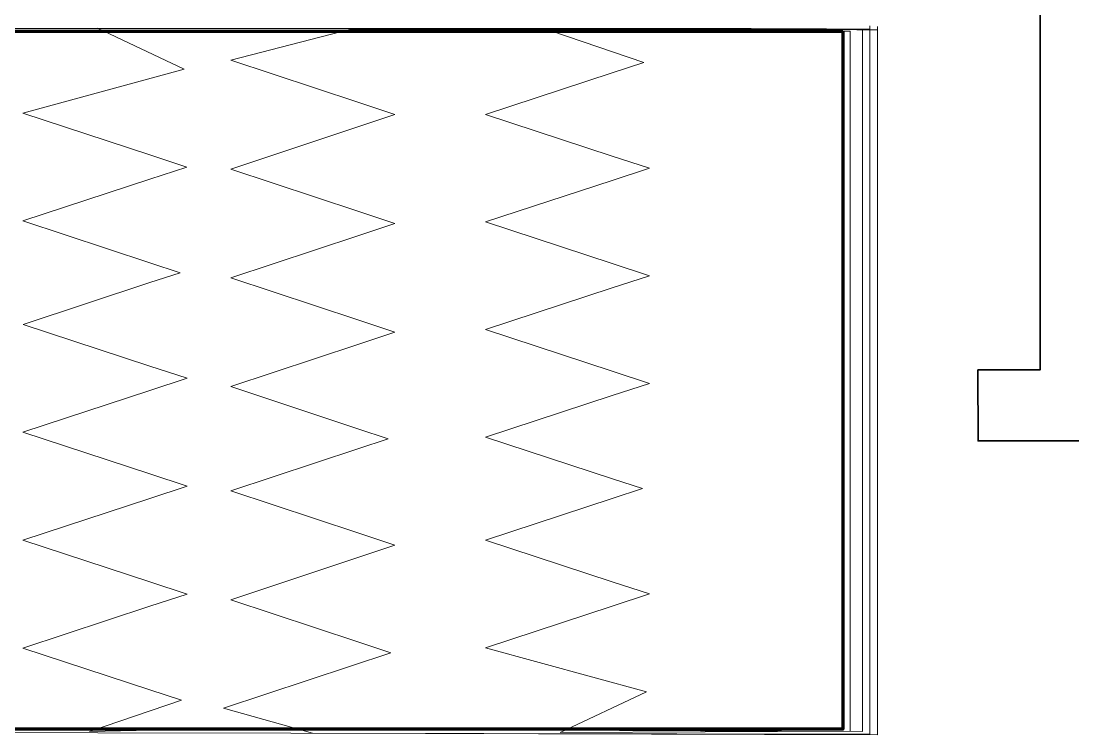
# Model space of a CAD drawing. Header units: centimetres. Extents: x -23.9 to 25.8, y -49.2 to 14.5.
# Drawn here: x -20.14 to -12.61, y -49.17 to -44.06 of the extents above; entities that cross this region are included whole.
import ezdxf

# ---------------------------------------------------------------- set-up
doc = ezdxf.new("R2010")
doc.units = ezdxf.units.CM
doc.header["$MEASUREMENT"] = 0
doc.layers.add('layer 1', color=7, linetype='Continuous')

msp = doc.modelspace()

# ---------------------------------------------------------------- linework, layer by layer
at = {"layer": 'layer 1', "color": 1, "lineweight": 35}
msp.add_open_spline([(-2.11217, -47.0679), (-2.11217, -47.0679), (-2.11217, -46.55993), (-2.11217, -46.55993), (-2.11217, -46.55993), (-2.11217, -46.55993), (-2.5694, -46.55993), (-2.5694, -46.55993), (-2.5694, -46.55993), (-2.5694, -46.55993), (-2.5694, -43.26852), (-2.5694, -43.26852), (-2.5694, -43.26852), (-2.5694, -43.26852), (-2.11217, -43.26852), (-2.11217, -43.26852), (-2.11217, -43.26852), (-2.11217, -43.26852), (-2.11217, -42.76055), (-2.11217, -42.76055), (-2.11217, -42.76055), (-2.11217, -42.76055), (-2.5694, -42.76055), (-2.5694, -42.76055), (-2.5694, -42.76055), (-2.5694, -42.76055), (-2.5694, -40.99282), (-2.5694, -40.99282), (-2.5694, -40.99282), (-2.5694, -40.99282), (-3.052, -40.99282), (-3.052, -40.99282), (-3.052, -40.99282), (-3.052, -40.99282), (-3.052, -42.76055), (-3.052, -42.76055), (-3.052, -42.76055), (-3.052, -42.76055), (-3.5285, -42.76055), (-3.5285, -42.76055), (-3.5285, -42.76055), (-3.5285, -42.76055), (-3.53143, -40.97931), (-3.53143, -40.97931), (-3.53143, -40.97931), (-3.53143, -40.97931), (-11.89183, -40.99282), (-11.89183, -40.99282), (-11.89183, -40.99282), (-11.89183, -40.99282), (-11.88893, -42.75766), (-11.88893, -42.75766), (-11.88893, -42.75766), (-11.89197, -42.75752), (-11.89458, -42.75723), (-11.89775, -42.75699), (-11.89775, -42.75699), (-11.89775, -42.75699), (-12.36532, -42.75752), (-12.36532, -42.75752), (-12.36532, -42.75752), (-12.36532, -42.75752), (-12.36532, -40.99282), (-12.36532, -40.99282), (-12.36532, -40.99282), (-12.36532, -40.99282), (-12.84803, -40.99282), (-12.84803, -40.99282), (-12.84803, -40.99282), (-12.84803, -40.99282), (-12.84803, -42.75808), (-12.84803, -42.75808), (-12.84803, -42.75808), (-12.84803, -42.75808), (-13.30527, -42.75861), (-13.30527, -42.75861), (-13.30527, -42.75861), (-13.30527, -42.75861), (-13.30361, -43.26672), (-13.30361, -43.26672), (-13.30361, -43.26672), (-13.30361, -43.26672), (-12.84803, -43.26615), (-12.84803, -43.26615), (-12.84803, -43.26615), (-12.84803, -43.26615), (-12.84803, -46.55746), (-12.84803, -46.55746), (-12.84803, -46.55746), (-12.84803, -46.55746), (-13.29288, -46.55803), (-13.29288, -46.55803), (-13.29288, -46.55803), (-13.29288, -46.55803), (-13.29122, -47.06596), (-13.29122, -47.06596), (-13.29122, -47.06596), (-13.29122, -47.06596), (-12.84803, -47.06553), (-12.84803, -47.06553), (-12.84803, -47.06553), (-12.84803, -47.06553), (-12.36547, -47.065), (-12.36547, -47.065), (-12.36547, -47.065), (-12.36547, -47.065), (-11.88368, -47.0643), (-11.88368, -47.0643), (-11.88368, -47.0643), (-11.88315, -47.06416), (-11.88258, -47.06402), (-11.88202, -47.06391), (-11.88202, -47.06391), (-11.88202, -47.06391), (-11.88025, -47.22665), (-11.88025, -47.22665), (-11.88025, -47.22665), (-11.88025, -47.22665), (-3.51982, -47.21299), (-3.51982, -47.21299), (-3.51982, -47.21299), (-3.51982, -47.21299), (-3.52162, -47.0679), (-3.52162, -47.0679), (-3.52162, -47.0679), (-3.52162, -47.0679), (-2.11217, -47.0679), (-2.11217, -47.0679)], degree=3, knots=[0, 0, 0, 0, 0.030303, 0.030303, 0.030303, 0.030303, 0.0606061, 0.0606061, 0.0606061, 0.0606061, 0.0909091, 0.0909091, 0.0909091, 0.0909091, 0.1212121, 0.1212121, 0.1212121, 0.1212121, 0.1515152, 0.1515152, 0.1515152, 0.1515152, 0.1818182, 0.1818182, 0.1818182, 0.1818182, 0.2121212, 0.2121212, 0.2121212, 0.2121212, 0.2424242, 0.2424242, 0.2424242, 0.2424242, 0.2727273, 0.2727273, 0.2727273, 0.2727273, 0.3030303, 0.3030303, 0.3030303, 0.3030303, 0.3333333, 0.3333333, 0.3333333, 0.3333333, 0.3636364, 0.3636364, 0.3636364, 0.3636364, 0.3939394, 0.3939394, 0.3939394, 0.3939394, 0.4242424, 0.4242424, 0.4242424, 0.4242424, 0.4545455, 0.4545455, 0.4545455, 0.4545455, 0.4848485, 0.4848485, 0.4848485, 0.4848485, 0.5151515, 0.5151515, 0.5151515, 0.5151515, 0.5454545, 0.5454545, 0.5454545, 0.5454545, 0.5757576, 0.5757576, 0.5757576, 0.5757576, 0.6060606, 0.6060606, 0.6060606, 0.6060606, 0.6363636, 0.6363636, 0.6363636, 0.6363636, 0.6666667, 0.6666667, 0.6666667, 0.6666667, 0.6969697, 0.6969697, 0.6969697, 0.6969697, 0.7272727, 0.7272727, 0.7272727, 0.7272727, 0.7575758, 0.7575758, 0.7575758, 0.7575758, 0.7878788, 0.7878788, 0.7878788, 0.7878788, 0.8181818, 0.8181818, 0.8181818, 0.8181818, 0.8484848, 0.8484848, 0.8484848, 0.8484848, 0.8787879, 0.8787879, 0.8787879, 0.8787879, 0.9090909, 0.9090909, 0.9090909, 0.9090909, 0.9393939, 0.9393939, 0.9393939, 0.9393939, 1, 1, 1, 1], dxfattribs=at)
at = {"layer": 'layer 1', "color": 1, "lineweight": 90}
msp.add_open_spline([(-14.25777, -44.13361), (-14.25777, -44.13361), (-21.84774, -44.13361), (-21.84774, -44.13361), (-21.84774, -44.13361), (-21.84774, -44.13361), (-21.84774, -44.13568), (-21.84774, -44.13568), (-21.84774, -44.13568), (-21.84774, -44.13568), (-22.88844, -44.13361), (-22.88844, -44.13361), (-22.88844, -44.13361), (-22.88844, -44.13361), (-22.26871, -44.42659), (-22.26871, -44.42659), (-22.26871, -44.42659), (-22.26871, -44.42659), (-23.10092, -44.74091), (-23.10092, -44.74091), (-23.10092, -44.74091), (-23.10092, -44.74091), (-23.10092, -44.74312), (-23.10092, -44.74312), (-23.10092, -44.74312), (-23.10092, -44.74312), (-22.51485, -45.0405), (-22.51485, -45.0405), (-22.51485, -45.0405), (-22.51485, -45.0405), (-22.24917, -45.12801), (-22.24917, -45.12801), (-22.24917, -45.12801), (-22.24917, -45.12801), (-22.51485, -45.21538), (-22.51485, -45.21538), (-22.51485, -45.21538), (-22.51485, -45.21538), (-23.10092, -45.51263), (-23.10092, -45.51263), (-23.10092, -45.51263), (-23.10092, -45.51263), (-23.10092, -45.51524), (-23.10092, -45.51524), (-23.10092, -45.51524), (-23.10092, -45.51524), (-22.51499, -45.81249), (-22.51499, -45.81249), (-22.51499, -45.81249), (-22.51499, -45.81249), (-22.29806, -45.88386), (-22.29806, -45.88386), (-22.29806, -45.88386), (-22.29806, -45.88386), (-22.51428, -45.95497), (-22.51428, -45.95497), (-22.51428, -45.95497), (-22.51428, -45.95497), (-23.10092, -46.25235), (-23.10092, -46.25235), (-23.10092, -46.25235), (-23.10092, -46.25235), (-23.10092, -46.2547), (-23.10092, -46.2547), (-23.10092, -46.2547), (-23.10092, -46.2547), (-22.51442, -46.55222), (-22.51442, -46.55222), (-22.51442, -46.55222), (-22.51442, -46.55222), (-22.24889, -46.63957), (-22.24889, -46.63957), (-22.24889, -46.63957), (-22.24889, -46.63957), (-22.51456, -46.72694), (-22.51456, -46.72694), (-22.51456, -46.72694), (-22.51456, -46.72694), (-23.10092, -47.02432), (-23.10092, -47.02432), (-23.10092, -47.02432), (-23.10092, -47.02432), (-23.10092, -47.02667), (-23.10092, -47.02667), (-23.10092, -47.02667), (-23.10092, -47.02667), (-22.51471, -47.32405), (-22.51471, -47.32405), (-22.51471, -47.32405), (-22.51471, -47.32405), (-22.24903, -47.41156), (-22.24903, -47.41156), (-22.24903, -47.41156), (-22.24903, -47.41156), (-22.51471, -47.49893), (-22.51471, -47.49893), (-22.51471, -47.49893), (-22.51471, -47.49893), (-23.10092, -47.79617), (-23.10092, -47.79617), (-23.10092, -47.79617), (-23.10092, -47.79617), (-23.10092, -47.79879), (-23.10092, -47.79879), (-23.10092, -47.79879), (-23.10092, -47.79879), (-22.51485, -48.09603), (-22.51485, -48.09603), (-22.51485, -48.09603), (-22.51485, -48.09603), (-22.24917, -48.18352), (-22.24917, -48.18352), (-22.24917, -48.18352), (-22.24917, -48.18352), (-22.51485, -48.27089), (-22.51485, -48.27089), (-22.51485, -48.27089), (-22.51485, -48.27089), (-23.10092, -48.56814), (-23.10092, -48.56814), (-23.10092, -48.56814), (-23.10092, -48.56814), (-23.10092, -48.57076), (-23.10092, -48.57076), (-23.10092, -48.57076), (-23.10092, -48.57076), (-22.51499, -48.86814), (-22.51499, -48.86814), (-22.51499, -48.86814), (-22.51499, -48.86814), (-22.28759, -48.94296), (-22.28759, -48.94296), (-22.28759, -48.94296), (-22.28759, -48.94296), (-22.83192, -49.12749), (-22.83192, -49.12749), (-22.83192, -49.12749), (-22.83192, -49.12749), (-14.25777, -49.12749), (-14.25777, -49.12749), (-14.25777, -49.12749), (-14.25777, -49.12749), (-14.25777, -44.13361), (-14.25777, -44.13361)], degree=3, knots=[0, 0, 0, 0, 0.027027, 0.027027, 0.027027, 0.027027, 0.0540541, 0.0540541, 0.0540541, 0.0540541, 0.0810811, 0.0810811, 0.0810811, 0.0810811, 0.1081081, 0.1081081, 0.1081081, 0.1081081, 0.1351351, 0.1351351, 0.1351351, 0.1351351, 0.1621622, 0.1621622, 0.1621622, 0.1621622, 0.1891892, 0.1891892, 0.1891892, 0.1891892, 0.2162162, 0.2162162, 0.2162162, 0.2162162, 0.2432432, 0.2432432, 0.2432432, 0.2432432, 0.2702703, 0.2702703, 0.2702703, 0.2702703, 0.2972973, 0.2972973, 0.2972973, 0.2972973, 0.3243243, 0.3243243, 0.3243243, 0.3243243, 0.3513514, 0.3513514, 0.3513514, 0.3513514, 0.3783784, 0.3783784, 0.3783784, 0.3783784, 0.4054054, 0.4054054, 0.4054054, 0.4054054, 0.4324324, 0.4324324, 0.4324324, 0.4324324, 0.4594595, 0.4594595, 0.4594595, 0.4594595, 0.4864865, 0.4864865, 0.4864865, 0.4864865, 0.5135135, 0.5135135, 0.5135135, 0.5135135, 0.5405405, 0.5405405, 0.5405405, 0.5405405, 0.5675676, 0.5675676, 0.5675676, 0.5675676, 0.5945946, 0.5945946, 0.5945946, 0.5945946, 0.6216216, 0.6216216, 0.6216216, 0.6216216, 0.6486486, 0.6486486, 0.6486486, 0.6486486, 0.6756757, 0.6756757, 0.6756757, 0.6756757, 0.7027027, 0.7027027, 0.7027027, 0.7027027, 0.7297297, 0.7297297, 0.7297297, 0.7297297, 0.7567568, 0.7567568, 0.7567568, 0.7567568, 0.7837838, 0.7837838, 0.7837838, 0.7837838, 0.8108108, 0.8108108, 0.8108108, 0.8108108, 0.8378378, 0.8378378, 0.8378378, 0.8378378, 0.8648649, 0.8648649, 0.8648649, 0.8648649, 0.8918919, 0.8918919, 0.8918919, 0.8918919, 0.9189189, 0.9189189, 0.9189189, 0.9189189, 0.9459459, 0.9459459, 0.9459459, 0.9459459, 1, 1, 1, 1], dxfattribs=at)
at = {"layer": 'layer 1', "color": 5, "lineweight": 18}
for points, knots in [([(-14.06568, -44.12025), (-14.70096, -44.10936), (-20.69473, -44.11528), (-20.69473, -44.11528), (-20.69473, -44.11528), (-20.69473, -44.11528), (-21.55325, -44.33688), (-21.55325, -44.33688), (-21.55325, -44.33688), (-21.55325, -44.33688), (-20.64565, -44.63797), (-20.64565, -44.63797), (-20.64565, -44.63797), (-20.64565, -44.63797), (-20.37998, -44.72618), (-20.37998, -44.72618), (-20.37998, -44.72618), (-20.37998, -44.72618), (-20.64555, -44.81424), (-20.64555, -44.81424), (-20.64555, -44.81424), (-20.64555, -44.81424), (-21.5531, -45.11547), (-21.5531, -45.11547), (-21.5531, -45.11547), (-21.5531, -45.11547), (-20.64555, -45.41642), (-20.64555, -45.41642), (-20.64555, -45.41642), (-20.64555, -45.41642), (-20.37969, -45.50463), (-20.37969, -45.50463), (-20.37969, -45.50463), (-20.37969, -45.50463), (-20.64541, -45.59283), (-20.64541, -45.59283), (-20.64541, -45.59283), (-20.64541, -45.59283), (-21.55296, -45.89392), (-21.55296, -45.89392), (-21.55296, -45.89392), (-21.55296, -45.89392), (-20.64541, -46.19503), (-20.64541, -46.19503), (-20.64541, -46.19503), (-20.64541, -46.19503), (-20.37955, -46.28309), (-20.37955, -46.28309), (-20.37955, -46.28309), (-20.37955, -46.28309), (-20.64527, -46.37128), (-20.64527, -46.37128), (-20.64527, -46.37128), (-20.64527, -46.37128), (-21.55282, -46.67237), (-21.55282, -46.67237), (-21.55282, -46.67237), (-21.55282, -46.67237), (-20.64512, -46.97348), (-20.64512, -46.97348), (-20.64512, -46.97348), (-20.64512, -46.97348), (-20.42891, -47.04513), (-20.42891, -47.04513), (-20.42891, -47.04513), (-20.42891, -47.04513), (-20.64579, -47.11707), (-20.64579, -47.11707), (-20.64579, -47.11707), (-20.64579, -47.11707), (-21.55325, -47.41831), (-21.55325, -47.41831), (-21.55325, -47.41831), (-21.55325, -47.41831), (-20.64565, -47.71927), (-20.64565, -47.71927), (-20.64565, -47.71927), (-20.64565, -47.71927), (-20.37998, -47.80746), (-20.37998, -47.80746), (-20.37998, -47.80746), (-20.37998, -47.80746), (-20.64555, -47.89552), (-20.64555, -47.89552), (-20.64555, -47.89552), (-20.64555, -47.89552), (-21.5531, -48.19677), (-21.5531, -48.19677), (-21.5531, -48.19677), (-21.5531, -48.19677), (-20.64555, -48.49772), (-20.64555, -48.49772), (-20.64555, -48.49772), (-20.64555, -48.49772), (-20.40823, -48.5764), (-20.40823, -48.5764), (-20.40823, -48.5764), (-20.40823, -48.5764), (-20.69857, -48.67274), (-20.69857, -48.67274), (-20.69857, -48.67274), (-20.69857, -48.67274), (-21.60616, -48.97397), (-21.60616, -48.97397), (-21.60616, -48.97397), (-21.60616, -48.97397), (-20.96869, -49.15119), (-20.96869, -49.15119), (-20.96869, -49.15119), (-20.96869, -49.15119), (-14.06554, -49.1647), (-14.06554, -49.1647), (-14.06554, -49.1647), (-14.06473, -47.59222), (-14.0654, -45.77802), (-14.06568, -44.09461), (-14.06568, -44.09461), (-14.06568, -44.09461), (-14.06568, -44.12025), (-14.06568, -44.12025)], [0, 0, 0, 0, 0.0322581, 0.0322581, 0.0322581, 0.0322581, 0.0645161, 0.0645161, 0.0645161, 0.0645161, 0.0967742, 0.0967742, 0.0967742, 0.0967742, 0.1290323, 0.1290323, 0.1290323, 0.1290323, 0.1612903, 0.1612903, 0.1612903, 0.1612903, 0.1935484, 0.1935484, 0.1935484, 0.1935484, 0.2258065, 0.2258065, 0.2258065, 0.2258065, 0.2580645, 0.2580645, 0.2580645, 0.2580645, 0.2903226, 0.2903226, 0.2903226, 0.2903226, 0.3225806, 0.3225806, 0.3225806, 0.3225806, 0.3548387, 0.3548387, 0.3548387, 0.3548387, 0.3870968, 0.3870968, 0.3870968, 0.3870968, 0.4193548, 0.4193548, 0.4193548, 0.4193548, 0.4516129, 0.4516129, 0.4516129, 0.4516129, 0.483871, 0.483871, 0.483871, 0.483871, 0.516129, 0.516129, 0.516129, 0.516129, 0.5483871, 0.5483871, 0.5483871, 0.5483871, 0.5806452, 0.5806452, 0.5806452, 0.5806452, 0.6129032, 0.6129032, 0.6129032, 0.6129032, 0.6451613, 0.6451613, 0.6451613, 0.6451613, 0.6774194, 0.6774194, 0.6774194, 0.6774194, 0.7096774, 0.7096774, 0.7096774, 0.7096774, 0.7419355, 0.7419355, 0.7419355, 0.7419355, 0.7741935, 0.7741935, 0.7741935, 0.7741935, 0.8064516, 0.8064516, 0.8064516, 0.8064516, 0.8387097, 0.8387097, 0.8387097, 0.8387097, 0.8709677, 0.8709677, 0.8709677, 0.8709677, 0.9032258, 0.9032258, 0.9032258, 0.9032258, 0.9354839, 0.9354839, 0.9354839, 0.9354839, 1, 1, 1, 1]), ([(-14.11803, -45.63458), (-14.11803, -45.63458), (-14.11803, -46.23182), (-14.11803, -46.23182), (-14.11803, -46.23182), (-14.11803, -46.23182), (-14.11817, -46.82893), (-14.11817, -46.82893), (-14.11817, -46.82893), (-14.11817, -46.82893), (-14.11831, -47.00379), (-14.11831, -47.00379), (-14.11831, -47.00379), (-14.11831, -47.00379), (-14.11831, -47.60089), (-14.11831, -47.60089), (-14.11831, -47.60089), (-14.11831, -47.60089), (-14.11845, -47.60089), (-14.11845, -47.60089), (-14.11845, -47.60089), (-14.11845, -47.60089), (-14.11845, -48.37288), (-14.11845, -48.37288), (-14.11845, -48.37288), (-14.11845, -48.37288), (-14.11859, -48.37288), (-14.11859, -48.37288), (-14.11859, -48.37288), (-14.11859, -48.37288), (-14.11859, -48.54774), (-14.11859, -48.54774), (-14.11859, -48.54774), (-14.11859, -48.54774), (-14.11874, -49.14485), (-14.11874, -49.14485), (-14.11874, -49.14485), (-14.11874, -49.14485), (-18.75526, -49.12652), (-18.75526, -49.12652), (-18.75526, -49.12652), (-18.75526, -49.12652), (-19.64673, -49.14485), (-19.64673, -49.14485), (-19.64673, -49.14485), (-19.64673, -49.14485), (-18.98693, -48.92106), (-18.98693, -48.92106), (-18.98693, -48.92106), (-18.98693, -48.92106), (-19.21429, -48.84623), (-19.21429, -48.84623), (-19.21429, -48.84623), (-19.21429, -48.84623), (-20.12188, -48.5476), (-20.12188, -48.5476), (-20.12188, -48.5476), (-20.12188, -48.5476), (-19.21429, -48.24913), (-19.21429, -48.24913), (-19.21429, -48.24913), (-19.21429, -48.24913), (-18.94848, -48.16176), (-18.94848, -48.16176), (-18.94848, -48.16176), (-18.94848, -48.16176), (-19.21415, -48.07425), (-19.21415, -48.07425), (-19.21415, -48.07425), (-19.21415, -48.07425), (-20.12174, -47.77564), (-20.12174, -47.77564), (-20.12174, -47.77564), (-20.12174, -47.77564), (-19.21401, -47.47714), (-19.21401, -47.47714), (-19.21401, -47.47714), (-19.21401, -47.47714), (-18.94833, -47.38964), (-18.94833, -47.38964), (-18.94833, -47.38964), (-18.94833, -47.38964), (-19.21401, -47.30228), (-19.21401, -47.30228), (-19.21401, -47.30228), (-19.21401, -47.30228), (-20.1216, -47.00365), (-20.1216, -47.00365), (-20.1216, -47.00365), (-20.1216, -47.00365), (-19.21387, -46.70518), (-19.21387, -46.70518), (-19.21387, -46.70518), (-19.21387, -46.70518), (-18.94819, -46.6178), (-18.94819, -46.6178), (-18.94819, -46.6178), (-18.94819, -46.6178), (-19.21376, -46.5303), (-19.21376, -46.5303), (-19.21376, -46.5303), (-19.21376, -46.5303), (-20.12132, -46.23168), (-20.12132, -46.23168), (-20.12132, -46.23168), (-20.12132, -46.23168), (-19.21362, -45.93319), (-19.21362, -45.93319), (-19.21362, -45.93319), (-19.21362, -45.93319), (-18.99755, -45.86209), (-18.99755, -45.86209), (-18.99755, -45.86209), (-18.99755, -45.86209), (-19.21429, -45.7907), (-19.21429, -45.7907), (-19.21429, -45.7907), (-19.21429, -45.7907), (-20.12188, -45.49209), (-20.12188, -45.49209), (-20.12188, -45.49209), (-20.12188, -45.49209), (-19.21429, -45.19346), (-19.21429, -45.19346), (-19.21429, -45.19346), (-19.21429, -45.19346), (-18.94862, -45.10609), (-18.94862, -45.10609), (-18.94862, -45.10609), (-18.94862, -45.10609), (-19.21415, -45.01874), (-19.21415, -45.01874), (-19.21415, -45.01874), (-19.21415, -45.01874), (-20.12174, -44.72011), (-20.12174, -44.72011), (-20.12174, -44.72011), (-20.12174, -44.72011), (-18.96805, -44.40481), (-18.96805, -44.40481), (-18.96805, -44.40481), (-18.96805, -44.40481), (-19.58774, -44.11184), (-19.58774, -44.11184), (-19.58774, -44.11184), (-19.58774, -44.11184), (-14.11874, -44.12232), (-14.11874, -44.12232), (-14.11874, -44.12232), (-14.11874, -44.12232), (-14.11845, -44.72024), (-14.11845, -44.72024), (-14.11845, -44.72024), (-14.11845, -44.72024), (-14.11845, -45.31735), (-14.11845, -45.31735), (-14.11845, -45.31735), (-14.11845, -45.31735), (-14.11859, -45.31735), (-14.11859, -45.31735), (-14.11859, -45.31735), (-14.11859, -45.31735), (-14.11859, -45.63485), (-14.11859, -45.63485), (-14.11859, -45.63485), (-14.11859, -45.63485), (-14.11803, -45.63458), (-14.11803, -45.63458)], [0, 0, 0, 0, 0.0232558, 0.0232558, 0.0232558, 0.0232558, 0.0465116, 0.0465116, 0.0465116, 0.0465116, 0.0697674, 0.0697674, 0.0697674, 0.0697674, 0.0930233, 0.0930233, 0.0930233, 0.0930233, 0.1162791, 0.1162791, 0.1162791, 0.1162791, 0.1395349, 0.1395349, 0.1395349, 0.1395349, 0.1627907, 0.1627907, 0.1627907, 0.1627907, 0.1860465, 0.1860465, 0.1860465, 0.1860465, 0.2093023, 0.2093023, 0.2093023, 0.2093023, 0.2325581, 0.2325581, 0.2325581, 0.2325581, 0.255814, 0.255814, 0.255814, 0.255814, 0.2790698, 0.2790698, 0.2790698, 0.2790698, 0.3023256, 0.3023256, 0.3023256, 0.3023256, 0.3255814, 0.3255814, 0.3255814, 0.3255814, 0.3488372, 0.3488372, 0.3488372, 0.3488372, 0.372093, 0.372093, 0.372093, 0.372093, 0.3953488, 0.3953488, 0.3953488, 0.3953488, 0.4186047, 0.4186047, 0.4186047, 0.4186047, 0.4418605, 0.4418605, 0.4418605, 0.4418605, 0.4651163, 0.4651163, 0.4651163, 0.4651163, 0.4883721, 0.4883721, 0.4883721, 0.4883721, 0.5116279, 0.5116279, 0.5116279, 0.5116279, 0.5348837, 0.5348837, 0.5348837, 0.5348837, 0.5581395, 0.5581395, 0.5581395, 0.5581395, 0.5813953, 0.5813953, 0.5813953, 0.5813953, 0.6046512, 0.6046512, 0.6046512, 0.6046512, 0.627907, 0.627907, 0.627907, 0.627907, 0.6511628, 0.6511628, 0.6511628, 0.6511628, 0.6744186, 0.6744186, 0.6744186, 0.6744186, 0.6976744, 0.6976744, 0.6976744, 0.6976744, 0.7209302, 0.7209302, 0.7209302, 0.7209302, 0.744186, 0.744186, 0.744186, 0.744186, 0.7674419, 0.7674419, 0.7674419, 0.7674419, 0.7906977, 0.7906977, 0.7906977, 0.7906977, 0.8139535, 0.8139535, 0.8139535, 0.8139535, 0.8372093, 0.8372093, 0.8372093, 0.8372093, 0.8604651, 0.8604651, 0.8604651, 0.8604651, 0.8837209, 0.8837209, 0.8837209, 0.8837209, 0.9069767, 0.9069767, 0.9069767, 0.9069767, 0.9302326, 0.9302326, 0.9302326, 0.9302326, 0.9534884, 0.9534884, 0.9534884, 0.9534884, 1, 1, 1, 1]), ([(-14.01029, -44.12535), (-14.64568, -44.11433), (-17.77658, -44.12025), (-17.77658, -44.12025), (-17.77658, -44.12025), (-17.77658, -44.12025), (-18.63524, -44.34198), (-18.63524, -44.34198), (-18.63524, -44.34198), (-18.63524, -44.34198), (-17.72755, -44.64293), (-17.72755, -44.64293), (-17.72755, -44.64293), (-17.72755, -44.64293), (-17.46183, -44.73113), (-17.46183, -44.73113), (-17.46183, -44.73113), (-17.46183, -44.73113), (-17.72755, -44.81934), (-17.72755, -44.81934), (-17.72755, -44.81934), (-17.72755, -44.81934), (-18.6351, -45.12043), (-18.6351, -45.12043), (-18.6351, -45.12043), (-18.6351, -45.12043), (-17.72741, -45.42152), (-17.72741, -45.42152), (-17.72741, -45.42152), (-17.72741, -45.42152), (-17.46173, -45.50958), (-17.46173, -45.50958), (-17.46173, -45.50958), (-17.46173, -45.50958), (-17.72726, -45.59779), (-17.72726, -45.59779), (-17.72726, -45.59779), (-17.72726, -45.59779), (-18.63482, -45.89888), (-18.63482, -45.89888), (-18.63482, -45.89888), (-18.63482, -45.89888), (-17.72726, -46.19998), (-17.72726, -46.19998), (-17.72726, -46.19998), (-17.72726, -46.19998), (-17.46145, -46.28803), (-17.46145, -46.28803), (-17.46145, -46.28803), (-17.46145, -46.28803), (-17.72712, -46.37624), (-17.72712, -46.37624), (-17.72712, -46.37624), (-17.72712, -46.37624), (-18.63471, -46.67734), (-18.63471, -46.67734), (-18.63471, -46.67734), (-18.63471, -46.67734), (-17.72698, -46.97843), (-17.72698, -46.97843), (-17.72698, -46.97843), (-17.72698, -46.97843), (-17.51076, -47.05009), (-17.51076, -47.05009), (-17.51076, -47.05009), (-17.51076, -47.05009), (-17.72769, -47.12203), (-17.72769, -47.12203), (-17.72769, -47.12203), (-17.72769, -47.12203), (-18.63524, -47.42326), (-18.63524, -47.42326), (-18.63524, -47.42326), (-18.63524, -47.42326), (-17.72755, -47.72423), (-17.72755, -47.72423), (-17.72755, -47.72423), (-17.72755, -47.72423), (-17.46183, -47.81243), (-17.46183, -47.81243), (-17.46183, -47.81243), (-17.46183, -47.81243), (-17.72755, -47.90062), (-17.72755, -47.90062), (-17.72755, -47.90062), (-17.72755, -47.90062), (-18.6351, -48.20173), (-18.6351, -48.20173), (-18.6351, -48.20173), (-18.6351, -48.20173), (-17.72741, -48.50269), (-17.72741, -48.50269), (-17.72741, -48.50269), (-17.72741, -48.50269), (-17.49023, -48.58136), (-17.49023, -48.58136), (-17.49023, -48.58136), (-17.49023, -48.58136), (-17.78046, -48.6777), (-17.78046, -48.6777), (-17.78046, -48.6777), (-17.78046, -48.6777), (-18.68802, -48.97893), (-18.68802, -48.97893), (-18.68802, -48.97893), (-18.68802, -48.97893), (-18.05069, -49.15616), (-18.05069, -49.15616), (-18.05069, -49.15616), (-18.05069, -49.15616), (-14.01015, -49.16966), (-14.01015, -49.16966), (-14.01015, -49.16966), (-14.00945, -47.59732), (-14.01015, -45.78299), (-14.01029, -44.09958), (-14.01029, -44.09958), (-14.01029, -44.09958), (-14.01029, -44.12535), (-14.01029, -44.12535)], [0, 0, 0, 0, 0.0322581, 0.0322581, 0.0322581, 0.0322581, 0.0645161, 0.0645161, 0.0645161, 0.0645161, 0.0967742, 0.0967742, 0.0967742, 0.0967742, 0.1290323, 0.1290323, 0.1290323, 0.1290323, 0.1612903, 0.1612903, 0.1612903, 0.1612903, 0.1935484, 0.1935484, 0.1935484, 0.1935484, 0.2258065, 0.2258065, 0.2258065, 0.2258065, 0.2580645, 0.2580645, 0.2580645, 0.2580645, 0.2903226, 0.2903226, 0.2903226, 0.2903226, 0.3225806, 0.3225806, 0.3225806, 0.3225806, 0.3548387, 0.3548387, 0.3548387, 0.3548387, 0.3870968, 0.3870968, 0.3870968, 0.3870968, 0.4193548, 0.4193548, 0.4193548, 0.4193548, 0.4516129, 0.4516129, 0.4516129, 0.4516129, 0.483871, 0.483871, 0.483871, 0.483871, 0.516129, 0.516129, 0.516129, 0.516129, 0.5483871, 0.5483871, 0.5483871, 0.5483871, 0.5806452, 0.5806452, 0.5806452, 0.5806452, 0.6129032, 0.6129032, 0.6129032, 0.6129032, 0.6451613, 0.6451613, 0.6451613, 0.6451613, 0.6774194, 0.6774194, 0.6774194, 0.6774194, 0.7096774, 0.7096774, 0.7096774, 0.7096774, 0.7419355, 0.7419355, 0.7419355, 0.7419355, 0.7741935, 0.7741935, 0.7741935, 0.7741935, 0.8064516, 0.8064516, 0.8064516, 0.8064516, 0.8387097, 0.8387097, 0.8387097, 0.8387097, 0.8709677, 0.8709677, 0.8709677, 0.8709677, 0.9032258, 0.9032258, 0.9032258, 0.9032258, 0.9354839, 0.9354839, 0.9354839, 0.9354839, 1, 1, 1, 1]), ([(-14.20527, -47.63383), (-14.20527, -47.63383), (-14.20527, -47.03852), (-14.20527, -47.03852), (-14.20527, -47.03852), (-14.20527, -47.03852), (-14.20541, -46.44306), (-14.20541, -46.44306), (-14.20541, -46.44306), (-14.20541, -46.44306), (-14.20555, -46.44306), (-14.20555, -46.44306), (-14.20555, -46.44306), (-14.20555, -46.44306), (-14.20555, -46.26875), (-14.20555, -46.26875), (-14.20555, -46.26875), (-14.20555, -46.26875), (-14.2057, -45.67344), (-14.2057, -45.67344), (-14.2057, -45.67344), (-14.2057, -45.67344), (-14.2057, -45.49911), (-14.2057, -45.49911), (-14.2057, -45.49911), (-14.2057, -45.49911), (-14.20584, -44.90366), (-14.20584, -44.90366), (-14.20584, -44.90366), (-14.20584, -44.90366), (-14.20584, -44.9038), (-14.20584, -44.9038), (-14.20584, -44.9038), (-14.20584, -44.9038), (-14.20594, -44.72948), (-14.20594, -44.72948), (-14.20594, -44.72948), (-14.20594, -44.72948), (-14.20594, -44.13404), (-14.20594, -44.13404), (-14.20594, -44.13404), (-14.25886, -44.13404), (-15.8931, -44.14312), (-16.33944, -44.13404), (-16.33944, -44.13404), (-16.33944, -44.13404), (-15.68045, -44.35714), (-15.68045, -44.35714), (-15.68045, -44.35714), (-15.68045, -44.35714), (-15.90757, -44.43169), (-15.90757, -44.43169), (-15.90757, -44.43169), (-15.90757, -44.43169), (-16.81389, -44.72948), (-16.81389, -44.72948), (-16.81389, -44.72948), (-16.81389, -44.72948), (-15.90742, -45.02714), (-15.90742, -45.02714), (-15.90742, -45.02714), (-15.90742, -45.02714), (-15.64199, -45.11437), (-15.64199, -45.11437), (-15.64199, -45.11437), (-15.64199, -45.11437), (-15.90742, -45.20145), (-15.90742, -45.20145), (-15.90742, -45.20145), (-15.90742, -45.20145), (-16.81375, -45.49911), (-16.81375, -45.49911), (-16.81375, -45.49911), (-16.81375, -45.49911), (-15.90728, -45.79692), (-15.90728, -45.79692), (-15.90728, -45.79692), (-15.90728, -45.79692), (-15.64189, -45.884), (-15.64189, -45.884), (-15.64189, -45.884), (-15.64189, -45.884), (-15.90714, -45.97109), (-15.90714, -45.97109), (-15.90714, -45.97109), (-15.90714, -45.97109), (-16.8135, -46.26888), (-16.8135, -46.26888), (-16.8135, -46.26888), (-16.8135, -46.26888), (-15.90714, -46.56654), (-15.90714, -46.56654), (-15.90714, -46.56654), (-15.90714, -46.56654), (-15.64175, -46.65364), (-15.64175, -46.65364), (-15.64175, -46.65364), (-15.64175, -46.65364), (-15.907, -46.74087), (-15.907, -46.74087), (-15.907, -46.74087), (-15.907, -46.74087), (-16.81336, -47.03852), (-16.81336, -47.03852), (-16.81336, -47.03852), (-16.81336, -47.03852), (-15.90686, -47.33618), (-15.90686, -47.33618), (-15.90686, -47.33618), (-15.90686, -47.33618), (-15.69093, -47.40714), (-15.69093, -47.40714), (-15.69093, -47.40714), (-15.69093, -47.40714), (-15.90757, -47.47826), (-15.90757, -47.47826), (-15.90757, -47.47826), (-15.90757, -47.47826), (-16.81389, -47.77605), (-16.81389, -47.77605), (-16.81389, -47.77605), (-16.81389, -47.77605), (-15.90742, -48.0737), (-15.90742, -48.0737), (-15.90742, -48.0737), (-15.90742, -48.0737), (-15.64214, -48.1608), (-15.64214, -48.1608), (-15.64214, -48.1608), (-15.64214, -48.1608), (-15.90742, -48.24788), (-15.90742, -48.24788), (-15.90742, -48.24788), (-15.90742, -48.24788), (-16.81375, -48.54569), (-16.81375, -48.54569), (-16.81375, -48.54569), (-16.81375, -48.54569), (-15.66157, -48.86015), (-15.66157, -48.86015), (-15.66157, -48.86015), (-15.66157, -48.86015), (-16.28045, -49.15215), (-16.28045, -49.15215), (-16.28045, -49.15215), (-16.28045, -49.15215), (-14.20594, -49.14168), (-14.20594, -49.14168), (-14.20594, -49.14168), (-14.20594, -49.14168), (-14.2057, -48.54569), (-14.2057, -48.54569), (-14.2057, -48.54569), (-14.2057, -48.54569), (-14.20584, -47.95022), (-14.20584, -47.95022), (-14.20584, -47.95022), (-14.20584, -47.95022), (-14.20584, -47.6337), (-14.20584, -47.6337), (-14.20584, -47.6337), (-14.20584, -47.6337), (-14.20527, -47.63383), (-14.20527, -47.63383)], [0, 0, 0, 0, 0.0238095, 0.0238095, 0.0238095, 0.0238095, 0.047619, 0.047619, 0.047619, 0.047619, 0.0714286, 0.0714286, 0.0714286, 0.0714286, 0.0952381, 0.0952381, 0.0952381, 0.0952381, 0.1190476, 0.1190476, 0.1190476, 0.1190476, 0.1428571, 0.1428571, 0.1428571, 0.1428571, 0.1666667, 0.1666667, 0.1666667, 0.1666667, 0.1904762, 0.1904762, 0.1904762, 0.1904762, 0.2142857, 0.2142857, 0.2142857, 0.2142857, 0.2380952, 0.2380952, 0.2380952, 0.2380952, 0.2619048, 0.2619048, 0.2619048, 0.2619048, 0.2857143, 0.2857143, 0.2857143, 0.2857143, 0.3095238, 0.3095238, 0.3095238, 0.3095238, 0.3333333, 0.3333333, 0.3333333, 0.3333333, 0.3571429, 0.3571429, 0.3571429, 0.3571429, 0.3809524, 0.3809524, 0.3809524, 0.3809524, 0.4047619, 0.4047619, 0.4047619, 0.4047619, 0.4285714, 0.4285714, 0.4285714, 0.4285714, 0.452381, 0.452381, 0.452381, 0.452381, 0.4761905, 0.4761905, 0.4761905, 0.4761905, 0.5, 0.5, 0.5, 0.5, 0.5238095, 0.5238095, 0.5238095, 0.5238095, 0.547619, 0.547619, 0.547619, 0.547619, 0.5714286, 0.5714286, 0.5714286, 0.5714286, 0.5952381, 0.5952381, 0.5952381, 0.5952381, 0.6190476, 0.6190476, 0.6190476, 0.6190476, 0.6428571, 0.6428571, 0.6428571, 0.6428571, 0.6666667, 0.6666667, 0.6666667, 0.6666667, 0.6904762, 0.6904762, 0.6904762, 0.6904762, 0.7142857, 0.7142857, 0.7142857, 0.7142857, 0.7380952, 0.7380952, 0.7380952, 0.7380952, 0.7619048, 0.7619048, 0.7619048, 0.7619048, 0.7857143, 0.7857143, 0.7857143, 0.7857143, 0.8095238, 0.8095238, 0.8095238, 0.8095238, 0.8333333, 0.8333333, 0.8333333, 0.8333333, 0.8571429, 0.8571429, 0.8571429, 0.8571429, 0.8809524, 0.8809524, 0.8809524, 0.8809524, 0.9047619, 0.9047619, 0.9047619, 0.9047619, 0.9285714, 0.9285714, 0.9285714, 0.9285714, 0.952381, 0.952381, 0.952381, 0.952381, 1, 1, 1, 1])]:
    msp.add_open_spline(points, degree=3, knots=knots, dxfattribs=at)

doc.saveas('drawing.dxf')
